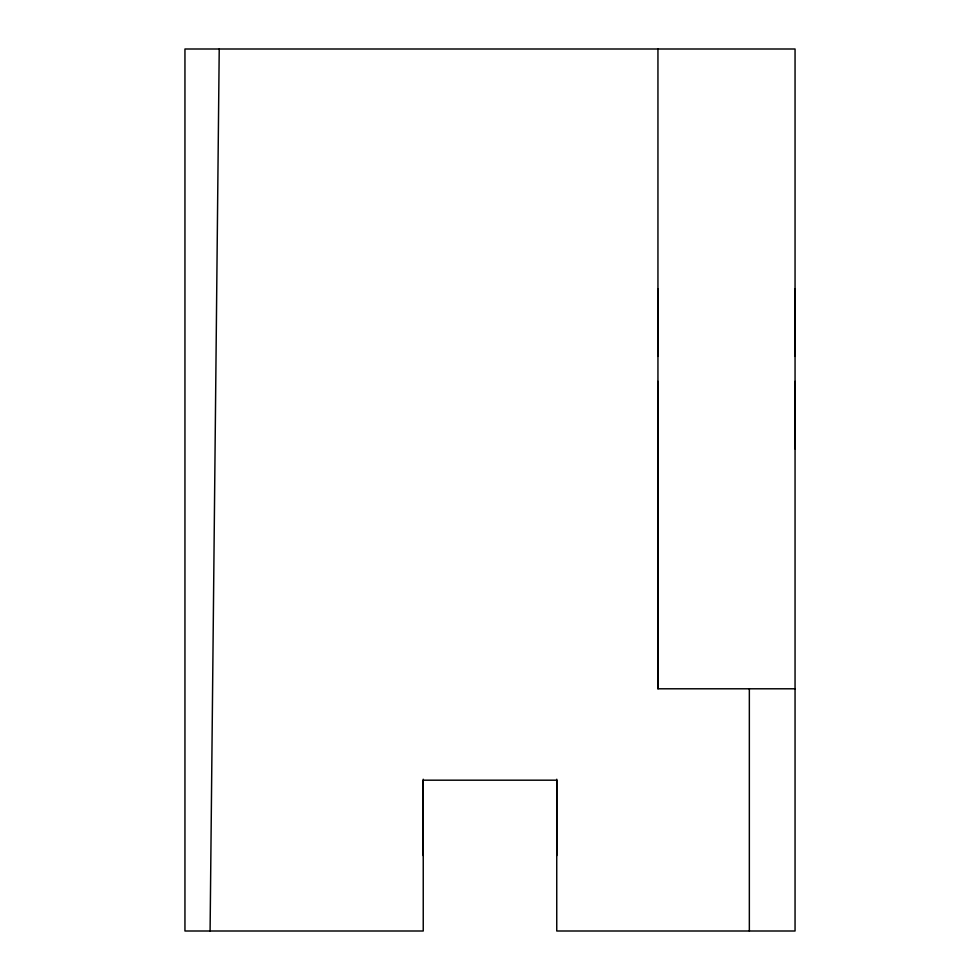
<?xml version="1.0" encoding="UTF-8"?>
<svg xmlns="http://www.w3.org/2000/svg" width="980" height="980" viewBox="0 0 980 980"><rect width="100%" height="100%" fill="white"/><g stroke="black" fill="none" stroke-linecap="round" stroke-linejoin="round"><path stroke-width="1.47" d="M795.05 688.793L657.948 688.793L657.948 381.404M657.948 356.389L657.948 288.916M749.345 931L749.345 688.793M795.05 381.404L795.05 931L556.75 931L556.75 780.19L423.238 780.19L423.238 931L184.951 931L184.951 49L795.05 49L795.05 448.865M795.05 356.389L795.05 288.916M210.088 931L219.226 49M657.948 49L657.948 688.793M556.75 779.235L556.75 855.601M423.238 779.235L423.238 855.601"/></g></svg>
